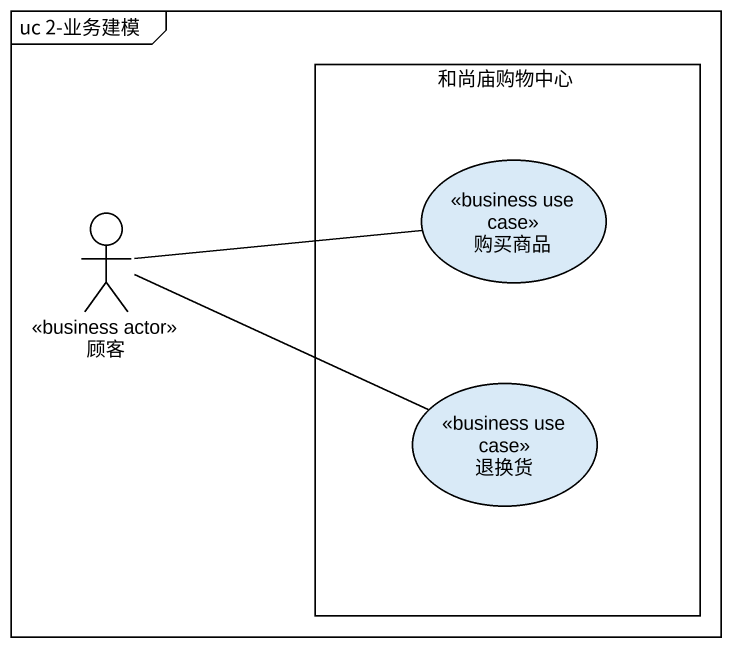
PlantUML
@startuml
mainframe uc 2-业务建模
rectangle 和尚庙购物中心 {
  usecase 购买商品 <<business use case>>
  usecase 退换货 <<business use case>>
}
actor 顾客 <<business actor>>
顾客 -right- 购买商品
顾客 -right- 退换货
@enduml
